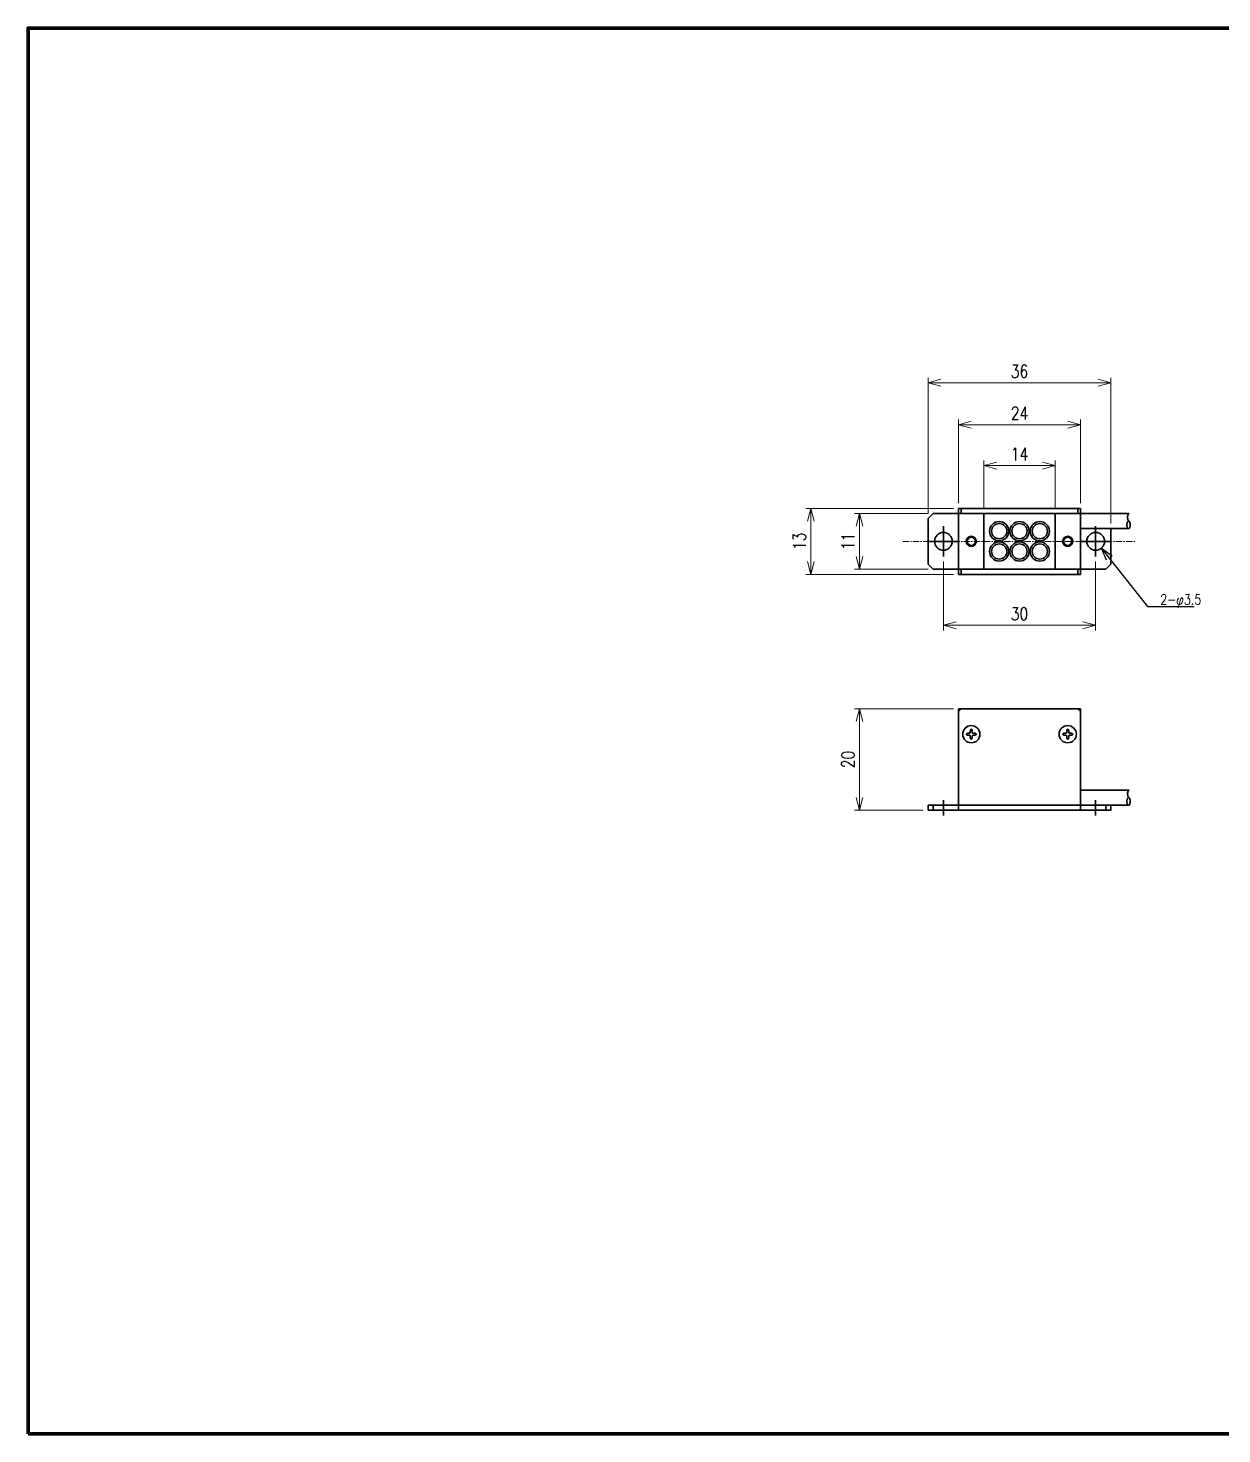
# Model space of a CAD drawing. Header units: millimetres. Extents: x 4 to 387, y 0 to 281.
# Drawn here: x 4 to 239.2, y 4 to 281 of the extents above; entities that cross this region are included whole.
import ezdxf
from ezdxf import colors
from ezdxf.entities.mleader import LeaderData, LeaderLine
from ezdxf.math import Vec2, Vec3

# ---------------------------------------------------------------- set-up
doc = ezdxf.new("R2010")
doc.units = ezdxf.units.MM
doc.linetypes.add('CENTER', pattern=[2, 1.25, -0.25, 0.25, -0.25])
doc.layers.get('0').update_dxf_attribs({"lineweight": 30})
doc.layers.get('Defpoints').update_dxf_attribs({"lineweight": 9})
for name, color, linetype, lineweight in [('2KD_寸法１', 7, 'Continuous', 15), ('2KD_寸法１ @ 1', 7, 'Continuous', 15), ('3KD_部品01', 7, 'Continuous', 30), ('3KD_部品01 @ 1', 7, 'Continuous', 30), ('AUX', 7, 'Continuous', 40)]:
    doc.layers.add(name, color=color, linetype=linetype, lineweight=lineweight)
doc.styles.get("Standard").update_dxf_attribs({"font": 'simplex.shx', "width": 0.8, "bigfont": 'extfont.shx'})
doc.dimstyles.new('KD-STD', dxfattribs={"dimscale": 0, "dimtxt": 2.5, "dimasz": 2.5, "dimexe": 1, "dimexo": 1, "dimgap": 1, "dimtad": 1, "dimdsep": 46, "dimtxsty": 'Standard', "dimblk": 'OPEN30', "dimcen": 0, "dimadec": 0, "dimazin": 0, "dimtfac": 1, "dimtmove": 0, "dimatfit": 3, "dimldrblk": 'OPEN30', "dimfxl": 1, "dimtfill": 1, "dimtolj": 1, "dimtzin": 0, "dimlwd": 15, "dimlwe": 15, "dimarcsym": 0})

# ---------------------------------------------------------------- blocks, each defined once
blk = doc.blocks.new('_Open30')
at = {"lineweight": -2}
for p, q in [((-1, 0.27), (0, 0)), ((0, 0), (-1, -0.27)), ((0, 0), (-1, 0))]:
    blk.add_line(p, q, dxfattribs=at)
blk = doc.blocks.new('*D29')
at = {"layer": '2KD_寸法１', "color": 0, "lineweight": 15}
for p, q in [((181.33, 185.37), (166.79, 185.37)), ((167.79, 182.87), (167.79, 176.87)), ((181.33, 174.37), (166.79, 174.37))]:
    blk.add_line(p, q, dxfattribs=at)
at = {"layer": 'Defpoints', "color": 0}
for p in [(182.33, 185.37), (167.79, 174.37), (182.33, 174.37)]:
    blk.add_point(p, dxfattribs=at)
at = {"layer": '2KD_寸法１', "color": 0, "lineweight": 15, "xscale": 2.5, "yscale": 2.5, "zscale": 2.5}
for p, rotation in [((167.79, 185.37), 90), ((167.79, 174.37), 270)]:
    blk.add_blockref('_Open30', p, dxfattribs=dict(at, rotation=rotation))
at = {"layer": '2KD_寸法１', "color": 0, "insert": (165.54, 179.87), "char_height": 2.5, "attachment_point": 5, "rotation": 90, "bg_fill": 3, "box_fill_scale": 1.1, "bg_fill_color": 9, "bg_fill_true_color": 13158600, "bg_fill_transparency": 4390942}
blk.add_mtext('\\A1;11', dxfattribs=at)
blk = doc.blocks.new('*D30')
at = {"layer": '2KD_寸法１', "color": 0, "lineweight": 15}
for p, q in [((186.33, 186.37), (157.22, 186.37)), ((158.22, 183.87), (158.22, 175.87)), ((186.33, 173.37), (157.22, 173.37))]:
    blk.add_line(p, q, dxfattribs=at)
at = {"layer": 'Defpoints', "color": 0}
for p in [(187.33, 186.37), (158.22, 173.37), (187.33, 173.37)]:
    blk.add_point(p, dxfattribs=at)
at = {"layer": '2KD_寸法１', "color": 0, "lineweight": 15, "xscale": 2.5, "yscale": 2.5, "zscale": 2.5}
for p, rotation in [((158.22, 186.37), 90), ((158.22, 173.37), 270)]:
    blk.add_blockref('_Open30', p, dxfattribs=dict(at, rotation=rotation))
at = {"layer": '2KD_寸法１', "color": 0, "insert": (155.97, 179.87), "char_height": 2.5, "attachment_point": 5, "rotation": 90, "bg_fill": 3, "box_fill_scale": 1.1, "bg_fill_color": 9, "bg_fill_true_color": 13158600, "bg_fill_transparency": 4390950}
blk.add_mtext('\\A1;13', dxfattribs=at)
blk = doc.blocks.new('*D31')
at = {"layer": '3KD_部品01', "color": 0, "lineweight": 15}
for p, q in [((181.33, 185.37), (181.33, 212.12)), ((183.83, 211.12), (214.83, 211.12)), ((217.33, 183.37), (217.33, 212.12))]:
    blk.add_line(p, q, dxfattribs=at)
at = {"layer": 'Defpoints', "color": 0}
for p in [(217.33, 211.12), (181.33, 184.37), (217.33, 182.37)]:
    blk.add_point(p, dxfattribs=at)
at = {"layer": '3KD_部品01', "color": 0, "lineweight": 15, "xscale": 2.5, "yscale": 2.5, "zscale": 2.5, "rotation": 180}
blk.add_blockref('_Open30', (181.33, 211.12), dxfattribs=at)
at = {"layer": '3KD_部品01', "color": 0, "lineweight": 15, "xscale": 2.5, "yscale": 2.5, "zscale": 2.5}
blk.add_blockref('_Open30', (217.33, 211.12), dxfattribs=at)
at = {"layer": '3KD_部品01', "color": 0, "insert": (199.33, 213.37), "char_height": 2.5, "attachment_point": 5, "bg_fill": 3, "box_fill_scale": 1.1, "bg_fill_color": 9, "bg_fill_true_color": 13158600, "bg_fill_transparency": 4390958}
blk.add_mtext('\\A1;36', dxfattribs=at)
blk = doc.blocks.new('*D32')
at = {"layer": '3KD_部品01', "color": 0, "lineweight": 15}
for p, q in [((187.33, 187.37), (187.33, 203.85)), ((189.83, 202.85), (208.83, 202.85)), ((211.33, 187.37), (211.33, 203.85))]:
    blk.add_line(p, q, dxfattribs=at)
at = {"layer": 'Defpoints', "color": 0}
for p in [(211.33, 202.85), (187.33, 186.37), (211.33, 186.37)]:
    blk.add_point(p, dxfattribs=at)
at = {"layer": '3KD_部品01', "color": 0, "lineweight": 15, "xscale": 2.5, "yscale": 2.5, "zscale": 2.5, "rotation": 180}
blk.add_blockref('_Open30', (187.33, 202.85), dxfattribs=at)
at = {"layer": '3KD_部品01', "color": 0, "lineweight": 15, "xscale": 2.5, "yscale": 2.5, "zscale": 2.5}
blk.add_blockref('_Open30', (211.33, 202.85), dxfattribs=at)
at = {"layer": '3KD_部品01', "color": 0, "insert": (199.33, 205.1), "char_height": 2.5, "attachment_point": 5, "bg_fill": 3, "box_fill_scale": 1.1, "bg_fill_color": 9, "bg_fill_true_color": 13158600, "bg_fill_transparency": 4390966}
blk.add_mtext('\\A1;24', dxfattribs=at)
blk = doc.blocks.new('*D33')
at = {"layer": '3KD_部品01', "color": 0, "lineweight": 15}
for p, q in [((192.33, 186.37), (192.33, 195.8)), ((194.83, 194.8), (203.83, 194.8)), ((206.33, 186.37), (206.33, 195.8))]:
    blk.add_line(p, q, dxfattribs=at)
at = {"layer": 'Defpoints', "color": 0}
for p in [(206.33, 194.8), (192.33, 185.37), (206.33, 185.37)]:
    blk.add_point(p, dxfattribs=at)
at = {"layer": '3KD_部品01', "color": 0, "lineweight": 15, "xscale": 2.5, "yscale": 2.5, "zscale": 2.5, "rotation": 180}
blk.add_blockref('_Open30', (192.33, 194.8), dxfattribs=at)
at = {"layer": '3KD_部品01', "color": 0, "lineweight": 15, "xscale": 2.5, "yscale": 2.5, "zscale": 2.5}
blk.add_blockref('_Open30', (206.33, 194.8), dxfattribs=at)
at = {"layer": '3KD_部品01', "color": 0, "insert": (199.33, 197.05), "char_height": 2.5, "attachment_point": 5, "bg_fill": 3, "box_fill_scale": 1.1, "bg_fill_color": 9, "bg_fill_true_color": 13158600, "bg_fill_transparency": 4456447}
blk.add_mtext('\\A1;14', dxfattribs=at)
blk = doc.blocks.new('*D34')
at = {"layer": '2KD_寸法１', "color": 0, "lineweight": 15}
for p, q in [((184.33, 175.87), (184.33, 162.33)), ((214.33, 175.87), (214.33, 162.33)), ((186.83, 163.33), (211.83, 163.33))]:
    blk.add_line(p, q, dxfattribs=at)
at = {"layer": 'Defpoints', "color": 0}
for p in [(184.33, 176.87), (214.33, 176.87), (214.33, 163.33)]:
    blk.add_point(p, dxfattribs=at)
at = {"layer": '2KD_寸法１', "color": 0, "lineweight": 15, "xscale": 2.5, "yscale": 2.5, "zscale": 2.5, "rotation": 180}
blk.add_blockref('_Open30', (184.33, 163.33), dxfattribs=at)
at = {"layer": '2KD_寸法１', "color": 0, "lineweight": 15, "xscale": 2.5, "yscale": 2.5, "zscale": 2.5}
blk.add_blockref('_Open30', (214.33, 163.33), dxfattribs=at)
at = {"layer": '2KD_寸法１', "color": 0, "insert": (199.33, 165.58), "char_height": 2.5, "attachment_point": 5, "bg_fill": 3, "box_fill_scale": 1.1, "bg_fill_color": 9, "bg_fill_true_color": 13158600, "bg_fill_transparency": 4390922}
blk.add_mtext('\\A1;30', dxfattribs=at)
blk = doc.blocks.new('*D35')
at = {"layer": '2KD_寸法１', "color": 0, "lineweight": 15}
for p, q in [((186.33, 146.87), (166.79, 146.87)), ((167.79, 129.37), (167.79, 144.37)), ((180.33, 126.87), (166.79, 126.87))]:
    blk.add_line(p, q, dxfattribs=at)
at = {"layer": 'Defpoints', "color": 0}
for p in [(167.79, 146.87), (187.33, 146.87), (181.33, 126.87)]:
    blk.add_point(p, dxfattribs=at)
at = {"layer": '2KD_寸法１', "color": 0, "lineweight": 15, "xscale": 2.5, "yscale": 2.5, "zscale": 2.5}
for p, rotation in [((167.79, 146.87), 90), ((167.79, 126.87), 270)]:
    blk.add_blockref('_Open30', p, dxfattribs=dict(at, rotation=rotation))
at = {"layer": '2KD_寸法１', "color": 0, "insert": (165.54, 136.87), "char_height": 2.5, "attachment_point": 5, "rotation": 90, "bg_fill": 3, "box_fill_scale": 1.1, "bg_fill_color": 9, "bg_fill_true_color": 13158600, "bg_fill_transparency": 4390930}
blk.add_mtext('\\A1;20', dxfattribs=at)
blk = doc.blocks.new('A$C4517627F')
for p, q in [((-11, 0), (-5, 0)), ((19, 0), (25, 0))]:
    blk.add_line(p, q)
at = {"layer": '3KD_部品01'}
for p, q in [((-5, 6.5), (19, 6.5)), ((-5, -6.5), (-5, 6.5)), ((-4.5, 6.5), (-4.5, 5.5)), ((18.5, 5.5), (18.5, 6.5)), ((19, 6.5), (19, -6.5)), ((-10, 5.5), (-11, 4.5)), ((-11, 4.5), (-11, -4.5)), ((-5, 5.5), (-10, 5.5)), ((-8, 3), (-8, -3)), ((-5, 5.5), (0, 5.5)), ((-5, -5.5), (-5, 5.5)), ((-5, 5.5), (19, 5.5)), ((0, 5.5), (0, -5.5)), ((14, 5.5), (19, 5.5)), ((14, -5.5), (14, 5.5)), ((19, 5.5), (19, -5.5)), ((19, 5.5), (24, 5.5)), ((28.6, 5.5), (19, 5.5)), ((22, 3), (22, -3)), ((28.6, 2.5), (19, 2.5)), ((25, 2.5), (25, -4.5)), ((-11, -4.5), (-10, -5.5)), ((-10, -5.5), (-5, -5.5)), ((0, -5.5), (-5, -5.5)), ((-5, -5.5), (19, -5.5)), ((-4.5, -5.5), (-4.5, -6.5)), ((19, -5.5), (14, -5.5)), ((18.5, -5.5), (18.5, -6.5)), ((24, -5.5), (19, -5.5)), ((25, -4.5), (24, -5.5)), ((19, -6.5), (-5, -6.5))]:
    blk.add_line(p, q, dxfattribs=at)
for points in [[(28.55, 2.5), (28.5151, 2.5028), (28.4805, 2.5114), (28.4465, 2.5255), (28.4132, 2.5452), (28.381, 2.5703), (28.35, 2.6005), (28.3206, 2.6356), (28.2929, 2.6755), (28.2672, 2.7197), (28.2436, 2.7679), (28.2223, 2.8199), (28.2036, 2.875), (28.1875, 2.9331), (28.1741, 2.9935), (28.1636, 3.0559), (28.1561, 3.1197), (28.1515, 3.1846), (28.15, 3.25), (28.1515, 3.3154), (28.1561, 3.3803), (28.1636, 3.4441), (28.1741, 3.5065), (28.1875, 3.5669), (28.2036, 3.625), (28.2223, 3.6801), (28.2436, 3.7321), (28.2672, 3.7803), (28.2929, 3.8245), (28.3206, 3.8644), (28.35, 3.8995), (28.381, 3.9297), (28.4132, 3.9548), (28.4465, 3.9745), (28.4805, 3.9886), (28.5151, 3.9972), (28.55, 4)], [(28.55, 4), (28.5066, 4.0114), (28.4645, 4.0452), (28.425, 4.1005), (28.3893, 4.1754), (28.3585, 4.2679), (28.3335, 4.375), (28.3151, 4.4935), (28.3038, 4.6197), (28.3, 4.75), (28.3038, 4.8802), (28.3151, 5.0065), (28.3335, 5.125), (28.3585, 5.2321), (28.3893, 5.3245), (28.425, 5.3995), (28.4645, 5.4547), (28.5066, 5.4886), (28.55, 5.5)], [(28.55, 4), (28.5934, 3.9886), (28.6355, 3.9547), (28.675, 3.8995), (28.7107, 3.8245), (28.7415, 3.7321), (28.7665, 3.625), (28.7849, 3.5065), (28.7962, 3.3802), (28.8, 3.25), (28.7962, 3.1197), (28.7849, 2.9935), (28.7665, 2.875), (28.7415, 2.7679), (28.7107, 2.6754), (28.675, 2.6005), (28.6355, 2.5452), (28.5934, 2.5114), (28.55, 2.5)]]:
    blk.add_lwpolyline(points, dxfattribs=at)
for centre, radius in [((3, 2), 1.9), ((3, 2), 1.9), ((3, 2), 1.5), ((3, 2), 1.5), ((7, 2), 1.9), ((7, 2), 1.9), ((7, 2), 1.5), ((7, 2), 1.5), ((11, 2), 1.9), ((11, 2), 1.5), ((-8, 0), 1.75), ((-2.5, 0), 1), ((-2.5, 0), 0.8), ((16.5, 0), 1), ((16.5, 0), 0.8), ((22, 0), 1.75), ((3, -2), 1.9), ((3, -2), 1.9), ((3, -2), 1.5), ((3, -2), 1.5), ((7, -2), 1.9), ((7, -2), 1.9), ((7, -2), 1.5), ((7, -2), 1.5), ((11, -2), 1.9), ((11, -2), 1.5)]:
    blk.add_circle(centre, radius, dxfattribs=at)
for centre, radius in [((-2.5, 0), 1), ((-2.5, 0), 0.8), ((16.5, 0), 1), ((16.5, 0), 0.8)]:
    blk.add_arc(centre, radius, 180, 0, dxfattribs=at)
blk = doc.blocks.new('A$C715618A8')
at = {"layer": '3KD_部品01'}
for p, q in [((6, 19.5), (6.5, 20)), ((6, 20), (6, 0)), ((30, 20), (6, 20)), ((29.5, 20), (30, 19.5)), ((30, 0), (30, 20)), ((8.2065, 15.1955), (7.9128, 15.1955)), ((8.2065, 14.8039), (7.9128, 14.8039)), ((8.2065, 15.1956), (8.3044, 15.2935)), ((8.2065, 14.8039), (8.3044, 14.706)), ((8.3044, 15.2935), (8.3044, 15.5872)), ((8.3044, 14.706), (8.3044, 14.4123)), ((8.696, 15.2935), (8.696, 15.5872)), ((8.696, 14.706), (8.696, 14.4123)), ((8.794, 15.1956), (8.6961, 15.2935)), ((8.794, 14.8039), (8.6961, 14.706)), ((8.794, 15.1955), (9.0877, 15.1955)), ((8.794, 14.8039), (9.0877, 14.8039)), ((27.2065, 15.1955), (26.9128, 15.1955)), ((27.2065, 14.8039), (26.9128, 14.8039)), ((27.2065, 15.1956), (27.3044, 15.2935)), ((27.2065, 14.8039), (27.3044, 14.706)), ((27.3044, 15.2935), (27.3044, 15.5872)), ((27.3044, 14.706), (27.3044, 14.4123)), ((27.696, 15.2935), (27.696, 15.5872)), ((27.696, 14.706), (27.696, 14.4123)), ((27.794, 15.1956), (27.6961, 15.2935)), ((27.794, 14.8039), (27.6961, 14.706)), ((27.794, 15.1955), (28.0877, 15.1955)), ((27.794, 14.8039), (28.0877, 14.8039)), ((39.6, 4), (30, 4)), ((0, 1), (6, 1)), ((0, 0), (0, 1)), ((6, 0), (0, 0)), ((1, 0), (1, 1)), ((3, -1), (3, 2)), ((30, 1), (6, 1)), ((6, 0), (30, 0)), ((30, 1), (36, 1)), ((39.6, 1), (30, 1)), ((30, 0), (36, 0)), ((33, -1), (33, 2)), ((35, 0), (35, 1)), ((36, 0), (36, 1))]:
    blk.add_line(p, q, dxfattribs=at)
for points in [[(7.9128, 15.1955), (7.8787, 15.1948), (7.8448, 15.1925), (7.8114, 15.1888), (7.7789, 15.1837), (7.7473, 15.1771), (7.717, 15.1693), (7.6882, 15.1601), (7.6611, 15.1497), (7.6359, 15.1382), (7.6128, 15.1256), (7.592, 15.112), (7.5737, 15.0976), (7.5579, 15.0825), (7.5448, 15.0667), (7.5346, 15.0504), (7.5272, 15.0337), (7.5227, 15.0168), (7.5212, 14.9997), (7.5227, 14.9826), (7.5272, 14.9657), (7.5346, 14.949), (7.5448, 14.9327), (7.5579, 14.9169), (7.5737, 14.9018), (7.592, 14.8874), (7.6128, 14.8738), (7.6359, 14.8612), (7.6611, 14.8497), (7.6882, 14.8393), (7.717, 14.8301), (7.7473, 14.8223), (7.7789, 14.8157), (7.8114, 14.8106), (7.8448, 14.8069), (7.8787, 14.8046), (7.9128, 14.8039)], [(8.696, 15.5872), (8.6953, 15.6213), (8.693, 15.6552), (8.6893, 15.6886), (8.6842, 15.7211), (8.6776, 15.7527), (8.6698, 15.783), (8.6606, 15.8118), (8.6502, 15.8389), (8.6387, 15.8641), (8.6261, 15.8872), (8.6125, 15.908), (8.5981, 15.9263), (8.583, 15.9421), (8.5672, 15.9552), (8.5509, 15.9654), (8.5342, 15.9728), (8.5173, 15.9773), (8.5002, 15.9788), (8.4831, 15.9773), (8.4662, 15.9728), (8.4495, 15.9654), (8.4332, 15.9552), (8.4174, 15.9421), (8.4023, 15.9263), (8.3879, 15.908), (8.3743, 15.8872), (8.3617, 15.8641), (8.3502, 15.8389), (8.3398, 15.8118), (8.3306, 15.783), (8.3228, 15.7527), (8.3162, 15.7211), (8.3111, 15.6886), (8.3074, 15.6552), (8.3051, 15.6213), (8.3044, 15.5872)], [(8.3044, 14.4123), (8.3051, 14.3782), (8.3074, 14.3443), (8.3111, 14.3109), (8.3162, 14.2784), (8.3228, 14.2468), (8.3306, 14.2165), (8.3398, 14.1877), (8.3502, 14.1606), (8.3617, 14.1354), (8.3743, 14.1123), (8.3879, 14.0915), (8.4023, 14.0732), (8.4174, 14.0574), (8.4332, 14.0443), (8.4495, 14.0341), (8.4662, 14.0267), (8.4831, 14.0222), (8.5002, 14.0207), (8.5173, 14.0222), (8.5342, 14.0267), (8.5509, 14.0341), (8.5672, 14.0443), (8.583, 14.0574), (8.5981, 14.0732), (8.6125, 14.0915), (8.6261, 14.1123), (8.6387, 14.1354), (8.6502, 14.1606), (8.6606, 14.1877), (8.6698, 14.2165), (8.6776, 14.2468), (8.6842, 14.2784), (8.6893, 14.3109), (8.693, 14.3443), (8.6953, 14.3782), (8.696, 14.4123)], [(9.0877, 14.8039), (9.1218, 14.8046), (9.1557, 14.8069), (9.1891, 14.8106), (9.2216, 14.8157), (9.2532, 14.8223), (9.2835, 14.8301), (9.3123, 14.8393), (9.3394, 14.8497), (9.3646, 14.8612), (9.3877, 14.8738), (9.4085, 14.8874), (9.4268, 14.9018), (9.4426, 14.9169), (9.4557, 14.9327), (9.4659, 14.949), (9.4733, 14.9657), (9.4778, 14.9826), (9.4793, 14.9997), (9.4778, 15.0168), (9.4733, 15.0337), (9.4659, 15.0504), (9.4557, 15.0667), (9.4426, 15.0825), (9.4268, 15.0976), (9.4085, 15.112), (9.3877, 15.1256), (9.3646, 15.1382), (9.3394, 15.1497), (9.3123, 15.1601), (9.2835, 15.1693), (9.2532, 15.1771), (9.2216, 15.1837), (9.1891, 15.1888), (9.1557, 15.1925), (9.1218, 15.1948), (9.0877, 15.1955)], [(26.9128, 15.1955), (26.8787, 15.1948), (26.8448, 15.1925), (26.8114, 15.1888), (26.7789, 15.1837), (26.7473, 15.1771), (26.717, 15.1693), (26.6882, 15.1601), (26.6611, 15.1497), (26.6359, 15.1382), (26.6128, 15.1256), (26.592, 15.112), (26.5737, 15.0976), (26.5579, 15.0825), (26.5448, 15.0667), (26.5346, 15.0504), (26.5272, 15.0337), (26.5227, 15.0168), (26.5212, 14.9997), (26.5227, 14.9826), (26.5272, 14.9657), (26.5346, 14.949), (26.5448, 14.9327), (26.5579, 14.9169), (26.5737, 14.9018), (26.592, 14.8874), (26.6128, 14.8738), (26.6359, 14.8612), (26.6611, 14.8497), (26.6882, 14.8393), (26.717, 14.8301), (26.7473, 14.8223), (26.7789, 14.8157), (26.8114, 14.8106), (26.8448, 14.8069), (26.8787, 14.8046), (26.9128, 14.8039)], [(27.696, 15.5872), (27.6953, 15.6213), (27.693, 15.6552), (27.6893, 15.6886), (27.6842, 15.7211), (27.6776, 15.7527), (27.6698, 15.783), (27.6606, 15.8118), (27.6502, 15.8389), (27.6387, 15.8641), (27.6261, 15.8872), (27.6125, 15.908), (27.5981, 15.9263), (27.583, 15.9421), (27.5672, 15.9552), (27.5509, 15.9654), (27.5342, 15.9728), (27.5173, 15.9773), (27.5002, 15.9788), (27.4831, 15.9773), (27.4662, 15.9728), (27.4495, 15.9654), (27.4332, 15.9552), (27.4174, 15.9421), (27.4023, 15.9263), (27.3879, 15.908), (27.3743, 15.8872), (27.3617, 15.8641), (27.3502, 15.8389), (27.3398, 15.8118), (27.3306, 15.783), (27.3228, 15.7527), (27.3162, 15.7211), (27.3111, 15.6886), (27.3074, 15.6552), (27.3051, 15.6213), (27.3044, 15.5872)], [(27.3044, 14.4123), (27.3051, 14.3782), (27.3074, 14.3443), (27.3111, 14.3109), (27.3162, 14.2784), (27.3228, 14.2468), (27.3306, 14.2165), (27.3398, 14.1877), (27.3502, 14.1606), (27.3617, 14.1354), (27.3743, 14.1123), (27.3879, 14.0915), (27.4023, 14.0732), (27.4174, 14.0574), (27.4332, 14.0443), (27.4495, 14.0341), (27.4662, 14.0267), (27.4831, 14.0222), (27.5002, 14.0207), (27.5173, 14.0222), (27.5342, 14.0267), (27.5509, 14.0341), (27.5672, 14.0443), (27.583, 14.0574), (27.5981, 14.0732), (27.6125, 14.0915), (27.6261, 14.1123), (27.6387, 14.1354), (27.6502, 14.1606), (27.6606, 14.1877), (27.6698, 14.2165), (27.6776, 14.2468), (27.6842, 14.2784), (27.6893, 14.3109), (27.693, 14.3443), (27.6953, 14.3782), (27.696, 14.4123)], [(28.0877, 14.8039), (28.1218, 14.8046), (28.1557, 14.8069), (28.1891, 14.8106), (28.2216, 14.8157), (28.2532, 14.8223), (28.2835, 14.8301), (28.3123, 14.8393), (28.3394, 14.8497), (28.3646, 14.8612), (28.3877, 14.8738), (28.4085, 14.8874), (28.4268, 14.9018), (28.4426, 14.9169), (28.4557, 14.9327), (28.4659, 14.949), (28.4733, 14.9657), (28.4778, 14.9826), (28.4793, 14.9997), (28.4778, 15.0168), (28.4733, 15.0337), (28.4659, 15.0504), (28.4557, 15.0667), (28.4426, 15.0825), (28.4268, 15.0976), (28.4085, 15.112), (28.3877, 15.1256), (28.3646, 15.1382), (28.3394, 15.1497), (28.3123, 15.1601), (28.2835, 15.1693), (28.2532, 15.1771), (28.2216, 15.1837), (28.1891, 15.1888), (28.1557, 15.1925), (28.1218, 15.1948), (28.0877, 15.1955)], [(39.55, 2.5), (39.5066, 2.5114), (39.4645, 2.5452), (39.425, 2.6005), (39.3893, 2.6754), (39.3585, 2.7679), (39.3335, 2.875), (39.3151, 2.9935), (39.3038, 3.1197), (39.3, 3.25), (39.3038, 3.3802), (39.3151, 3.5065), (39.3335, 3.625), (39.3585, 3.7321), (39.3893, 3.8245), (39.425, 3.8995), (39.4645, 3.9547), (39.5066, 3.9886), (39.55, 4)], [(39.55, 1), (39.5151, 1.0028), (39.4805, 1.0114), (39.4465, 1.0255), (39.4132, 1.0452), (39.381, 1.0703), (39.35, 1.1005), (39.3206, 1.1356), (39.2929, 1.1755), (39.2672, 1.2197), (39.2436, 1.2679), (39.2223, 1.3199), (39.2036, 1.375), (39.1875, 1.4331), (39.1741, 1.4935), (39.1636, 1.5559), (39.1561, 1.6197), (39.1515, 1.6846), (39.15, 1.75), (39.1515, 1.8154), (39.1561, 1.8803), (39.1636, 1.9441), (39.1741, 2.0065), (39.1875, 2.0669), (39.2036, 2.125), (39.2223, 2.1801), (39.2436, 2.2321), (39.2672, 2.2803), (39.2929, 2.3245), (39.3206, 2.3644), (39.35, 2.3995), (39.381, 2.4297), (39.4132, 2.4548), (39.4465, 2.4745), (39.4805, 2.4886), (39.5151, 2.4972), (39.55, 2.5)], [(39.55, 2.5), (39.5934, 2.4886), (39.6355, 2.4547), (39.675, 2.3995), (39.7107, 2.3245), (39.7415, 2.2321), (39.7665, 2.125), (39.7849, 2.0065), (39.7962, 1.8802), (39.8, 1.75), (39.7962, 1.6197), (39.7849, 1.4935), (39.7665, 1.375), (39.7415, 1.2679), (39.7107, 1.1754), (39.675, 1.1005), (39.6355, 1.0452), (39.5934, 1.0114), (39.55, 1)]]:
    blk.add_lwpolyline(points, dxfattribs=at)
for centre in [(8.5003, 14.9997), (27.5003, 14.9997)]:
    blk.add_circle(centre, 1.7, dxfattribs=at)

msp = doc.modelspace()

# ---------------------------------------------------------------- linework, layer by layer
at = {"layer": '2KD_寸法１', "color": 2, "linetype": 'CENTER'}
msp.add_line((176.331, 179.87), (222.331, 179.87), dxfattribs=at)
at = {"layer": 'AUX', "lineweight": 70}
msp.add_lwpolyline([(4, 4), (387, 4), (387, 281), (4, 281)], close=True, dxfattribs=at)

# ---------------------------------------------------------------- next in the draw order: dimensions: what is measured, and where the dimension line sits
at = {"layer": '2KD_寸法１ @ 1'}
for base, p1, p2, picture, middle in [((167.795, 174.37), (182.331, 185.37), (182.331, 174.37), '*D29', (165.545, 179.87)), ((167.795, 146.87), (181.331, 126.87), (187.331, 146.87), '*D35', (165.545, 136.87))]:
    dim = msp.add_linear_dim(base=base, p1=p1, p2=p2, angle=90, dimstyle='KD-STD', override={"dimscale": 1, "dimtix": 0, "dimtofl": 1, "dimtmove": 0, "dimatfit": 3, "dimtfillclr": 256}, dxfattribs=at)
    dim.commit()
    dim.dimension.update_dxf_attribs({"geometry": picture, "text_midpoint": middle})

# ---------------------------------------------------------------- next in the draw order: block references
msp.add_blockref('A$C715618A8', (181.331, 126.87))

# ---------------------------------------------------------------- next in the draw order: dimensions: what is measured, and where the dimension line sits
dim = msp.add_linear_dim(base=(158.216, 173.37), p1=(187.331, 186.37), p2=(187.331, 173.37), angle=90, dimstyle='KD-STD', override={"dimscale": 1, "dimtix": 0, "dimtofl": 1, "dimtmove": 0, "dimatfit": 3, "dimtfillclr": 256}, dxfattribs=at)
dim.commit()
dim.dimension.update_dxf_attribs({"geometry": '*D30', "text_midpoint": (155.966, 179.87)})

# ---------------------------------------------------------------- next in the draw order: dimensions: what is measured, and where the dimension line sits
dim = msp.add_linear_dim(base=(214.331, 163.33), p1=(184.331, 176.87), p2=(214.331, 176.87), dimstyle='KD-STD', override={"dimscale": 1, "dimtix": 0, "dimtofl": 1, "dimtmove": 0, "dimatfit": 3, "dimtfillclr": 256}, dxfattribs=at)
dim.commit()
dim.dimension.update_dxf_attribs({"geometry": '*D34', "text_midpoint": (199.331, 165.58)})
at = {"layer": '3KD_部品01 @ 1'}
dim = msp.add_linear_dim(base=(217.331, 211.116), p1=(181.331, 184.37), p2=(217.331, 182.37), dimstyle='KD-STD', override={"dimscale": 1, "dimtix": 0, "dimtofl": 1, "dimtmove": 0, "dimatfit": 3, "dimtfillclr": 256}, dxfattribs=at)
dim.commit()
dim.dimension.update_dxf_attribs({"geometry": '*D31', "text_midpoint": (199.331, 213.366)})

# ---------------------------------------------------------------- next in the draw order: dimensions: what is measured, and where the dimension line sits
dim = msp.add_linear_dim(base=(211.331, 202.847), p1=(187.331, 186.37), p2=(211.331, 186.37), dimstyle='KD-STD', override={"dimscale": 1, "dimtix": 0, "dimtofl": 1, "dimtmove": 0, "dimatfit": 3, "dimtfillclr": 256}, dxfattribs=at)
dim.commit()
dim.dimension.update_dxf_attribs({"geometry": '*D32', "text_midpoint": (199.331, 205.097)})

# ---------------------------------------------------------------- next in the draw order: leaders
at = {"layer": '2KD_寸法１ @ 1'}
ml = msp.add_multileader_mtext('Standard', dxfattribs=at)
ml.set_content('2-φ3.5', color=256)
ml.set_leader_properties()
ml.set_arrow_properties(name='OPEN30')
ml.build(insert=Vec2(0, 0))
ml.multileader.update_dxf_attribs({"text_left_attachment_type": 6, "text_right_attachment_type": 6, "dogleg_length": 1.5, "arrow_head_size": 2.5})
ctx = ml.context
ctx.base_point, ctx.char_height, ctx.arrow_head_size, ctx.landing_gap_size, ctx.plane_origin = Vec3(226.05, 167.016), 2, 2.5, 1, Vec3(216.055, 179.568)
ctx.left_attachment, ctx.right_attachment = 6, 6
notes = []
notes.append((ctx, [(0, (1, 1, 0), (224.55, 167.016), (1, 0), 1.5, [(0, [(215.481, 178.551)], 0, [])])]))
ctx.mtext.insert, ctx.mtext.flow_direction = Vec3(227.05, 169.416), 5
for ctx, leaders in notes:
    for number, flags, end, landing, length, lines in leaders:
        leader = LeaderData()
        leader.index, (leader.has_last_leader_line, leader.has_dogleg_vector, leader.attachment_direction) = number, flags
        leader.last_leader_point, leader.dogleg_vector, leader.dogleg_length = Vec3(end), Vec3(landing), length
        for number, points, colour, breaks in lines:
            line = LeaderLine()
            line.index, line.vertices, line.color, line.breaks = number, Vec3.list(points), colors.encode_raw_color(colour), breaks
            leader.lines.append(line)
        ctx.leaders.append(leader)

# ---------------------------------------------------------------- next in the draw order: dimensions: what is measured, and where the dimension line sits
at = {"layer": '3KD_部品01 @ 1'}
dim = msp.add_linear_dim(base=(206.331, 194.796), p1=(192.331, 185.37), p2=(206.331, 185.37), dimstyle='KD-STD', override={"dimscale": 1, "dimtix": 0, "dimtofl": 1, "dimtmove": 0, "dimatfit": 3, "dimtfillclr": 256}, dxfattribs=at)
dim.commit()
dim.dimension.update_dxf_attribs({"geometry": '*D33', "text_midpoint": (199.331, 197.046)})

# ---------------------------------------------------------------- next in the draw order: block references
msp.add_blockref('A$C4517627F', (192.331, 179.87))

doc.saveas('drawing.dxf')
